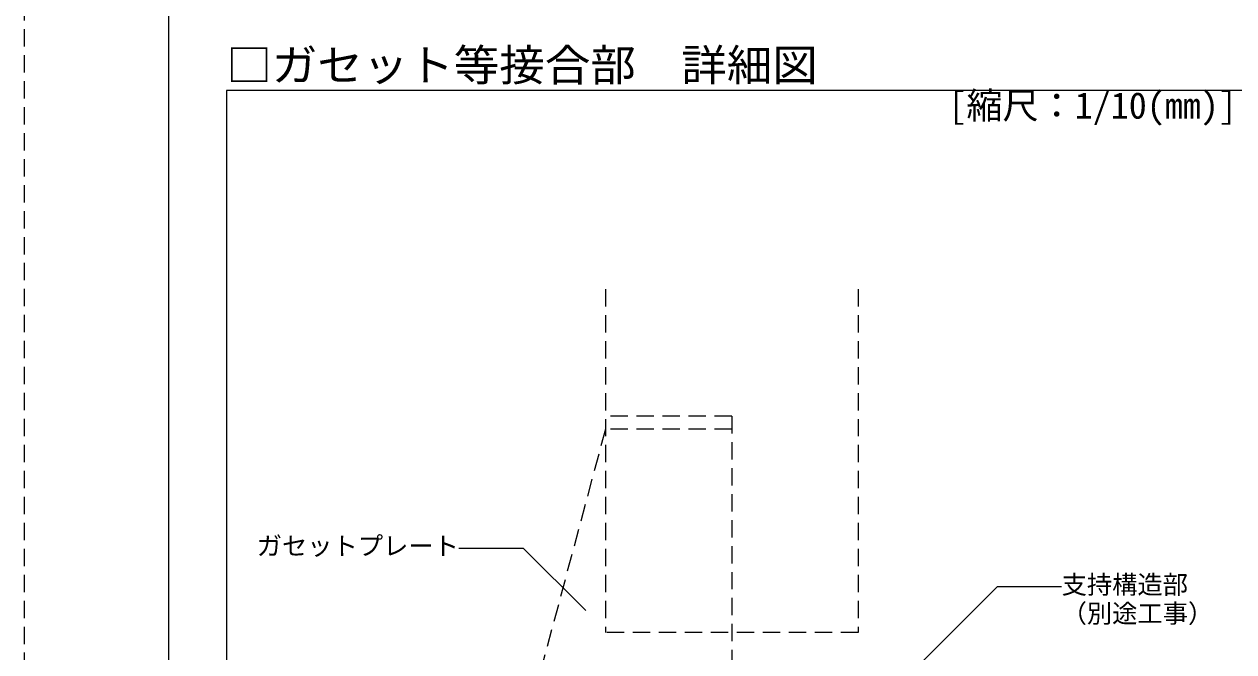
# Model space of a CAD drawing. Units: millimetres on the paper, enlarged 20 times, with parts at other scales. Extents: x -4100 to 4100, y -2860 to 2860.
# Drawn here: x -4100 to -2425, y -1711 to -841 of the extents above; entities that cross this region are included whole.
import ezdxf
from ezdxf.enums import TextEntityAlignment as Align

# ---------------------------------------------------------------- set-up
doc = ezdxf.new("R2010")
doc.units = ezdxf.units.MM
doc.header["$LTSCALE"] = 20
doc.linetypes.add('DASHED1', pattern=[1.8, 1.2, -0.6])
for name, color, linetype, lineweight in [('4-6_文字・矢印', 7, 'Continuous', 18), ('4-9_躯体他', 4, 'DASHED1', 9), ('F-3_野縁', 3, 'Continuous', 18)]:
    doc.layers.add(name, color=color, linetype=linetype, lineweight=lineweight)
doc.layers.add('F-6_文字・矢印', color=7, linetype='Continuous')
doc.styles.add('ＭＳ ゴシック', font='')
doc.styles.get('ＭＳ ゴシック').set_extended_font_data('MS Gothic')

msp = doc.modelspace()

# ---------------------------------------------------------------- linework, layer by layer
at = {"layer": '4-6_文字・矢印'}
for p, q in [((-3497.98, -1566.98), (-3408.75, -1566.98)), ((-3408.75, -1566.98), (-3322.32, -1653.41)), ((-2752.43, -1620.67), (-2886.28, -1754.51)), ((-2663.2, -1620.67), (-2752.43, -1620.67))]:
    msp.add_line(p, q, dxfattribs=at)
at = {"layer": '4-9_躯体他'}
for p, q in [((-3295, -1208.2), (-3295, -1684.22)), ((-2945, -1208.2), (-2945, -1684.22)), ((-3120, -1384.22), (-3295, -1384.22)), ((-3120, -1384.22), (-3120, -1734.22)), ((-3295, -1402.22), (-3383.96, -1734.22)), ((-3120, -1402.22), (-3295, -1402.22)), ((-2945, -1684.22), (-3295, -1684.22))]:
    msp.add_line(p, q, dxfattribs=at)
at = {"layer": 'F-3_野縁', "linetype": 'DASHED1'}
msp.add_line((-4100, 2860), (-4100, -2860), dxfattribs=at)
at = {"layer": 'F-3_野縁'}
for p, q in [((-985, -933), (-3820, -933)), ((-3820, -933), (-3820, -2350))]:
    msp.add_line(p, q, dxfattribs=at)
msp.add_lwpolyline([(-3900, 2750), (-3900, -2750), (3900, -2750)], dxfattribs=at)

# ---------------------------------------------------------------- texts
at = {"layer": '4-6_文字・矢印', "style": 'ＭＳ ゴシック', "width": 1.05}
msp.add_text('□ガセット等接合部\u3000詳細図', height=43.99, dxfattribs=at).set_placement((-3820, -933), align=Align.BOTTOM_LEFT)
at = {"layer": '4-6_文字・矢印', "style": 'ＭＳ ゴシック'}
for s, p in [('ガセットプレート', (-3777.98, -1584.48)), ('支持構造部', (-2663.2, -1638.17)), ('（別途工事）', (-2663.2, -1678.17))]:
    msp.add_text(s, height=25.66, dxfattribs=at).set_placement(p, align=Align.BOTTOM_LEFT)
at = {"layer": 'F-6_文字・矢印', "style": 'ＭＳ ゴシック'}
msp.add_text('[縮尺：1/10(mm)]', height=36.66, dxfattribs=at).set_placement((-2820, -983), align=Align.BOTTOM_LEFT)

doc.saveas('drawing.dxf')
